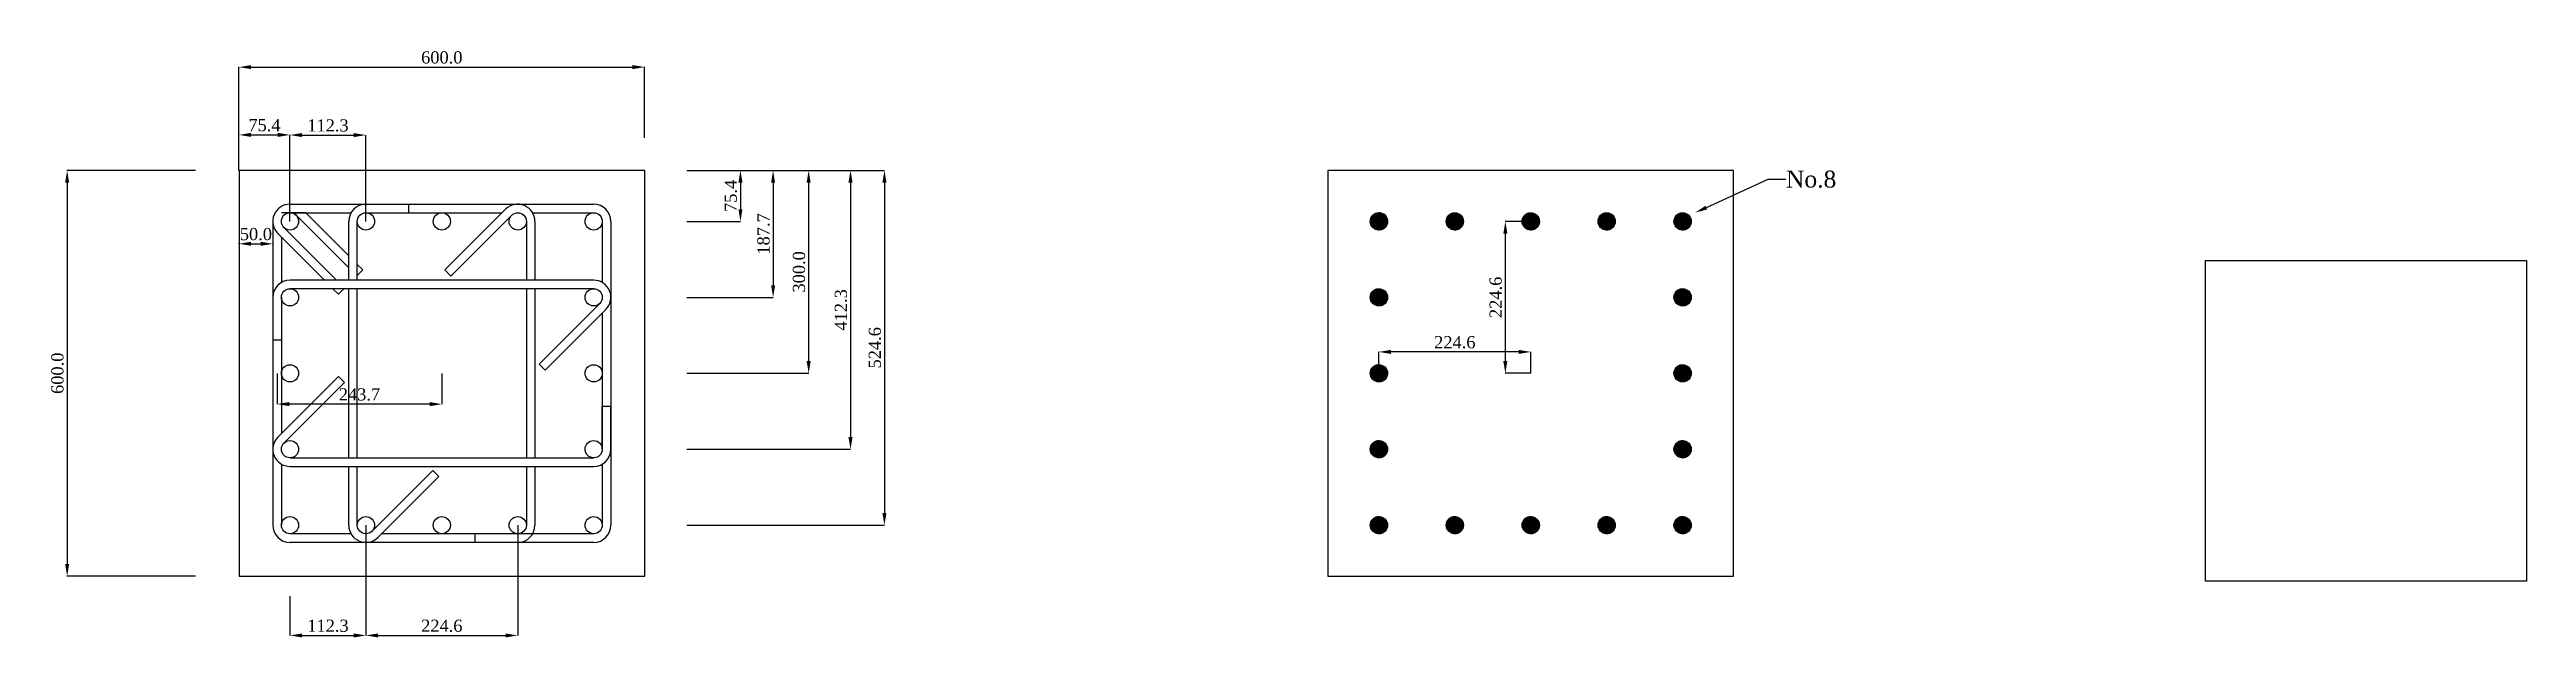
# Model space of a CAD drawing. Header units: inches. Extents: x 483 to 4147, y -391 to 479.
import ezdxf
from ezdxf import colors
from ezdxf.entities.mleader import LeaderData, LeaderLine
from ezdxf.math import Vec2, Vec3

# ---------------------------------------------------------------- set-up
doc = ezdxf.new("R2010")
doc.units = ezdxf.units.IN
doc.header["$MEASUREMENT"] = 0
doc.styles.get("Standard").update_dxf_attribs({"font": 'times.ttf'})
doc.dimstyles.get("Standard").update_dxf_attribs({"dimtxt": 18, "dimasz": 18, "dimexe": 0.18, "dimexo": 0.0625, "dimgap": 5, "dimtad": 1, "dimtoh": 1, "dimdec": 1, "dimzin": 0, "dimdsep": 46, "dimtxsty": 'Standard', "dimcen": 0.09, "dimadec": 0, "dimazin": 0, "dimtfac": 1, "dimtdec": 1, "dimtofl": 0, "dimtmove": 0, "dimatfit": 3, "dimfxl": 1, "dimtolj": 1, "dimtzin": 0, "dimarcsym": 0})

# ---------------------------------------------------------------- blocks, each defined once
blk = doc.blocks.new('*D0')
at = {"color": 0, "linetype": 'Continuous', "lineweight": -2, "transparency": 16777216}
for p, q in [((763.4, 348.3), (763.4, 453)), ((781.4, 452.8), (1345.4, 452.8)), ((1363.4, 348.3), (1363.4, 453))]:
    blk.add_line(p, q, dxfattribs=at)
at = {"color": 0, "linetype": 'Continuous', "transparency": 16777216}
for points in [[(781.4, 455.8), (781.4, 449.8), (763.4, 452.8)], [(1345.4, 455.8), (1345.4, 449.8), (1363.4, 452.8)]]:
    blk.add_solid(points, dxfattribs=at)
at = {"layer": 'Defpoints', "color": 0, "linetype": 'Continuous', "transparency": 16777216}
for p in [(1363.4, 452.8), (763.4, 348.3), (1363.4, 348.3)]:
    blk.add_point(p, dxfattribs=at)
at = {"color": 0, "linetype": 'Continuous', "transparency": 16777216, "insert": (1063.4, 467), "char_height": 18, "attachment_point": 5}
blk.add_mtext('\\A1;600.0', dxfattribs=at)
blk = doc.blocks.new('*D1')
at = {"color": 0, "linetype": 'Continuous', "lineweight": -2, "transparency": 16777216}
for p, q in [((699.1, 300), (509, 300)), ((509.2, 282), (509.2, -282)), ((699.1, -300), (509, -300))]:
    blk.add_line(p, q, dxfattribs=at)
at = {"color": 0, "linetype": 'Continuous', "transparency": 16777216}
for points in [[(506.2, 282), (512.2, 282), (509.2, 300)], [(506.2, -282), (512.2, -282), (509.2, -300)]]:
    blk.add_solid(points, dxfattribs=at)
at = {"layer": 'Defpoints', "color": 0, "linetype": 'Continuous', "transparency": 16777216}
for p in [(699.1, 300), (509.2, -300), (699.1, -300)]:
    blk.add_point(p, dxfattribs=at)
at = {"color": 0, "linetype": 'Continuous', "transparency": 16777216, "insert": (495, 0), "char_height": 18, "attachment_point": 5, "rotation": 90}
blk.add_mtext('\\A1;600.0', dxfattribs=at)
blk = doc.blocks.new('*D2')
at = {"color": 0, "linetype": 'Continuous', "lineweight": -2, "transparency": 16777216}
for p, q in [((763.4, 191.6), (763.4, 191.7)), ((781.4, 191.5), (795.4, 191.5)), ((813.4, 191.6), (813.4, 191.7))]:
    blk.add_line(p, q, dxfattribs=at)
at = {"color": 0, "linetype": 'Continuous', "transparency": 16777216}
for points in [[(781.4, 194.5), (781.4, 188.5), (763.4, 191.5)], [(795.4, 194.5), (795.4, 188.5), (813.4, 191.5)]]:
    blk.add_solid(points, dxfattribs=at)
at = {"layer": 'Defpoints', "color": 0, "linetype": 'Continuous', "transparency": 16777216}
for p in [(763.4, 191.5), (813.4, 191.5), (813.4, 191.5)]:
    blk.add_point(p, dxfattribs=at)
at = {"color": 0, "linetype": 'Continuous', "transparency": 16777216, "insert": (788.4, 205.7), "char_height": 18, "attachment_point": 5}
blk.add_mtext('\\A1;50.0', dxfattribs=at)
blk = doc.blocks.new('*D3')
at = {"color": 0, "linetype": 'Continuous', "lineweight": -2, "transparency": 16777216}
for p, q in [((838.8, 224.7), (838.8, 352.4)), ((856.8, 352.3), (933.1, 352.3)), ((951.1, 224.7), (951.1, 352.4))]:
    blk.add_line(p, q, dxfattribs=at)
at = {"color": 0, "linetype": 'Continuous', "transparency": 16777216}
for points in [[(856.8, 355.3), (856.8, 349.3), (838.8, 352.3)], [(933.1, 355.3), (933.1, 349.3), (951.1, 352.3)]]:
    blk.add_solid(points, dxfattribs=at)
at = {"layer": 'Defpoints', "color": 0, "linetype": 'Continuous', "transparency": 16777216}
for p in [(951.1, 352.3), (838.8, 224.6), (951.1, 224.6)]:
    blk.add_point(p, dxfattribs=at)
at = {"color": 0, "linetype": 'Continuous', "transparency": 16777216, "insert": (895, 366.4), "char_height": 18, "attachment_point": 5}
blk.add_mtext('\\A1;112.3', dxfattribs=at)
blk = doc.blocks.new('*D4')
at = {"color": 0, "linetype": 'Continuous', "lineweight": -2, "transparency": 16777216}
for p, q in [((1425.6, 300), (1505.2, 300)), ((1505.1, 282), (1505.1, 242.6)), ((1425.6, 224.6), (1505.2, 224.6))]:
    blk.add_line(p, q, dxfattribs=at)
at = {"color": 0, "linetype": 'Continuous', "transparency": 16777216}
for points in [[(1502.1, 282), (1508.1, 282), (1505.1, 300)], [(1502.1, 242.6), (1508.1, 242.6), (1505.1, 224.6)]]:
    blk.add_solid(points, dxfattribs=at)
at = {"layer": 'Defpoints', "color": 0, "linetype": 'Continuous', "transparency": 16777216}
for p in [(1425.5, 300), (1425.5, 224.6), (1505.1, 224.6)]:
    blk.add_point(p, dxfattribs=at)
at = {"color": 0, "linetype": 'Continuous', "transparency": 16777216, "insert": (1490.9, 262.3), "char_height": 18, "attachment_point": 5, "rotation": 90}
blk.add_mtext('\\A1;75.4', dxfattribs=at)
blk = doc.blocks.new('*D5')
at = {"color": 0, "linetype": 'Continuous', "lineweight": -2, "transparency": 16777216}
for p, q in [((1425.6, 300), (1553.6, 300)), ((1553.4, 282), (1553.4, 130.3)), ((1425.6, 112.3), (1553.6, 112.3))]:
    blk.add_line(p, q, dxfattribs=at)
at = {"color": 0, "linetype": 'Continuous', "transparency": 16777216}
for points in [[(1550.4, 282), (1556.4, 282), (1553.4, 300)], [(1550.4, 130.3), (1556.4, 130.3), (1553.4, 112.3)]]:
    blk.add_solid(points, dxfattribs=at)
at = {"layer": 'Defpoints', "color": 0, "linetype": 'Continuous', "transparency": 16777216}
for p in [(1425.5, 300), (1425.5, 112.3), (1553.4, 112.3)]:
    blk.add_point(p, dxfattribs=at)
at = {"color": 0, "linetype": 'Continuous', "transparency": 16777216, "insert": (1539.3, 206.1), "char_height": 18, "attachment_point": 5, "rotation": 90}
blk.add_mtext('\\A1;187.7', dxfattribs=at)
blk = doc.blocks.new('*D6')
at = {"color": 0, "linetype": 'Continuous', "lineweight": -2, "transparency": 16777216}
for p, q in [((1425.6, 300), (1606.2, 300)), ((1606, 282), (1606, 18)), ((1425.6, 0), (1606.2, 0))]:
    blk.add_line(p, q, dxfattribs=at)
at = {"color": 0, "linetype": 'Continuous', "transparency": 16777216}
for points in [[(1603, 282), (1609, 282), (1606, 300)], [(1603, 18), (1609, 18), (1606, 0)]]:
    blk.add_solid(points, dxfattribs=at)
at = {"layer": 'Defpoints', "color": 0, "linetype": 'Continuous', "transparency": 16777216}
for p in [(1425.5, 300), (1425.5, 0), (1606, 0)]:
    blk.add_point(p, dxfattribs=at)
at = {"color": 0, "linetype": 'Continuous', "transparency": 16777216, "insert": (1591.8, 150), "char_height": 18, "attachment_point": 5, "rotation": 90}
blk.add_mtext('\\A1;300.0', dxfattribs=at)
blk = doc.blocks.new('*D7')
at = {"color": 0, "linetype": 'Continuous', "lineweight": -2, "transparency": 16777216}
for p, q in [((1425.6, 300), (1668.1, 300)), ((1667.9, 282), (1667.9, -94.3)), ((1425.6, -112.3), (1668.1, -112.3))]:
    blk.add_line(p, q, dxfattribs=at)
at = {"color": 0, "linetype": 'Continuous', "transparency": 16777216}
for points in [[(1664.9, 282), (1670.9, 282), (1667.9, 300)], [(1664.9, -94.3), (1670.9, -94.3), (1667.9, -112.3)]]:
    blk.add_solid(points, dxfattribs=at)
at = {"layer": 'Defpoints', "color": 0, "linetype": 'Continuous', "transparency": 16777216}
for p in [(1425.5, 300), (1425.5, -112.3), (1667.9, -112.3)]:
    blk.add_point(p, dxfattribs=at)
at = {"color": 0, "linetype": 'Continuous', "transparency": 16777216, "insert": (1653.8, 93.8), "char_height": 18, "attachment_point": 5, "rotation": 90}
blk.add_mtext('\\A1;412.3', dxfattribs=at)
blk = doc.blocks.new('*D8')
at = {"color": 0, "linetype": 'Continuous', "lineweight": -2, "transparency": 16777216}
for p, q in [((1425.6, 300), (1718.3, 300)), ((1718.1, 282), (1718.1, -206.6)), ((1425.6, -224.6), (1718.3, -224.6))]:
    blk.add_line(p, q, dxfattribs=at)
at = {"color": 0, "linetype": 'Continuous', "transparency": 16777216}
for points in [[(1715.1, 282), (1721.1, 282), (1718.1, 300)], [(1715.1, -206.6), (1721.1, -206.6), (1718.1, -224.6)]]:
    blk.add_solid(points, dxfattribs=at)
at = {"layer": 'Defpoints', "color": 0, "linetype": 'Continuous', "transparency": 16777216}
for p in [(1425.5, 300), (1425.5, -224.6), (1718.1, -224.6)]:
    blk.add_point(p, dxfattribs=at)
at = {"color": 0, "linetype": 'Continuous', "transparency": 16777216, "insert": (1704, 37.7), "char_height": 18, "attachment_point": 5, "rotation": 90}
blk.add_mtext('\\A1;524.6', dxfattribs=at)
blk = doc.blocks.new('*D9')
at = {"color": 0, "linetype": 'Continuous', "lineweight": -2, "transparency": 16777216}
for p, q in [((2449.5, 0.1), (2449.5, 31.8)), ((2656.1, 31.6), (2467.5, 31.6)), ((2674.1, 0.1), (2674.1, 31.8))]:
    blk.add_line(p, q, dxfattribs=at)
at = {"color": 0, "linetype": 'Continuous', "transparency": 16777216}
for points in [[(2467.5, 34.6), (2467.5, 28.6), (2449.5, 31.6)], [(2656.1, 34.6), (2656.1, 28.6), (2674.1, 31.6)]]:
    blk.add_solid(points, dxfattribs=at)
at = {"layer": 'Defpoints', "color": 0, "linetype": 'Continuous', "transparency": 16777216}
for p in [(2449.5, 31.6), (2449.5, 0), (2674.1, 0)]:
    blk.add_point(p, dxfattribs=at)
at = {"color": 0, "linetype": 'Continuous', "transparency": 16777216, "insert": (2561.8, 45.8), "char_height": 18, "attachment_point": 5}
blk.add_mtext('\\A1;224.6', dxfattribs=at)
blk = doc.blocks.new('*D10')
at = {"color": 0, "linetype": 'Continuous', "lineweight": -2, "transparency": 16777216}
for p, q in [((2674, 224.6), (2636.3, 224.6)), ((2636.5, 18), (2636.5, 206.6)), ((2674, 0), (2636.3, 0))]:
    blk.add_line(p, q, dxfattribs=at)
at = {"color": 0, "linetype": 'Continuous', "transparency": 16777216}
for points in [[(2633.5, 206.6), (2639.5, 206.6), (2636.5, 224.6)], [(2633.5, 18), (2639.5, 18), (2636.5, 0)]]:
    blk.add_solid(points, dxfattribs=at)
at = {"layer": 'Defpoints', "color": 0, "linetype": 'Continuous', "transparency": 16777216}
for p in [(2636.5, 224.6), (2674.1, 224.6), (2674.1, 0)]:
    blk.add_point(p, dxfattribs=at)
at = {"color": 0, "linetype": 'Continuous', "transparency": 16777216, "insert": (2622.3, 112.3), "char_height": 18, "attachment_point": 5, "rotation": 90}
blk.add_mtext('\\A1;224.6', dxfattribs=at)
blk = doc.blocks.new('*D11')
at = {"color": 0, "linetype": 'Continuous', "lineweight": -2, "transparency": 16777216}
for p, q in [((763.4, 300.1), (763.4, 352.8)), ((781.4, 352.6), (820.8, 352.6)), ((838.8, 224.7), (838.8, 352.8))]:
    blk.add_line(p, q, dxfattribs=at)
at = {"color": 0, "linetype": 'Continuous', "transparency": 16777216}
for points in [[(781.4, 355.6), (781.4, 349.6), (763.4, 352.6)], [(820.8, 355.6), (820.8, 349.6), (838.8, 352.6)]]:
    blk.add_solid(points, dxfattribs=at)
at = {"layer": 'Defpoints', "color": 0, "linetype": 'Continuous', "transparency": 16777216}
for p in [(838.8, 352.6), (763.4, 300), (838.8, 224.6)]:
    blk.add_point(p, dxfattribs=at)
at = {"color": 0, "linetype": 'Continuous', "transparency": 16777216, "insert": (801.1, 366.8), "char_height": 18, "attachment_point": 5}
blk.add_mtext('\\A1;75.4', dxfattribs=at)
blk = doc.blocks.new('*D12')
at = {"color": 0, "linetype": 'Continuous', "lineweight": -2, "transparency": 16777216}
for p, q in [((838.8, -329.4), (838.8, -387.9)), ((951.1, -329.4), (951.1, -387.9)), ((856.8, -387.7), (933.1, -387.7))]:
    blk.add_line(p, q, dxfattribs=at)
at = {"color": 0, "linetype": 'Continuous', "transparency": 16777216}
for points in [[(856.8, -384.7), (856.8, -390.7), (838.8, -387.7)], [(933.1, -384.7), (933.1, -390.7), (951.1, -387.7)]]:
    blk.add_solid(points, dxfattribs=at)
at = {"layer": 'Defpoints', "color": 0, "linetype": 'Continuous', "transparency": 16777216}
for p in [(838.8, -329.3), (951.1, -329.3), (951.1, -387.7)]:
    blk.add_point(p, dxfattribs=at)
at = {"color": 0, "linetype": 'Continuous', "transparency": 16777216, "insert": (895, -373.5), "char_height": 18, "attachment_point": 5}
blk.add_mtext('\\A1;112.3', dxfattribs=at)
blk = doc.blocks.new('*D13')
at = {"color": 0, "linetype": 'Continuous', "lineweight": -2, "transparency": 16777216}
for p, q in [((951.1, -224.7), (951.1, -387.9)), ((1175.7, -224.7), (1175.7, -387.9)), ((969.1, -387.7), (1157.7, -387.7))]:
    blk.add_line(p, q, dxfattribs=at)
at = {"color": 0, "linetype": 'Continuous', "transparency": 16777216}
for points in [[(969.1, -384.7), (969.1, -390.7), (951.1, -387.7)], [(1157.7, -384.7), (1157.7, -390.7), (1175.7, -387.7)]]:
    blk.add_solid(points, dxfattribs=at)
at = {"layer": 'Defpoints', "color": 0, "linetype": 'Continuous', "transparency": 16777216}
for p in [(951.1, -224.6), (1175.7, -224.6), (1175.7, -387.7)]:
    blk.add_point(p, dxfattribs=at)
at = {"color": 0, "linetype": 'Continuous', "transparency": 16777216, "insert": (1063.4, -373.5), "char_height": 18, "attachment_point": 5}
blk.add_mtext('\\A1;224.6', dxfattribs=at)
blk = doc.blocks.new('*D14')
at = {"color": 0, "linetype": 'Continuous', "lineweight": -2, "transparency": 16777216}
for p, q in [((819.8, -0.1), (819.8, -45.8)), ((1063.4, -0.1), (1063.4, -45.8)), ((1045.4, -45.6), (837.8, -45.6))]:
    blk.add_line(p, q, dxfattribs=at)
at = {"color": 0, "linetype": 'Continuous', "transparency": 16777216}
for points in [[(837.8, -42.6), (837.8, -48.6), (819.8, -45.6)], [(1045.4, -42.6), (1045.4, -48.6), (1063.4, -45.6)]]:
    blk.add_solid(points, dxfattribs=at)
at = {"layer": 'Defpoints', "color": 0, "linetype": 'Continuous', "transparency": 16777216}
for p in [(819.8, 0), (1063.4, 0), (819.8, -45.6)]:
    blk.add_point(p, dxfattribs=at)
at = {"color": 0, "linetype": 'Continuous', "transparency": 16777216, "insert": (941.6, -31.4), "char_height": 18, "attachment_point": 5}
blk.add_mtext('\\A1;243.7', dxfattribs=at)

msp = doc.modelspace()

# ---------------------------------------------------------------- hatches: boundary and pattern name
at = {"linetype": 'Continuous'}
h = msp.add_hatch(dxfattribs=at)
h.set_pattern_fill('ANSI31', color=256)
h.set_pattern_definition([(45, (-1221.29238, -365.62409), (-0.0883883476, 0.0883883476), [])])
h.paths.add_polyline_path([(2436.75, 224.6, 1), (2462.23, 224.6, 1)])
h.paths.add_polyline_path([(2549.05, 224.6, 1), (2574.53, 224.6, 1)])
h.paths.add_polyline_path([(2686.83, 224.6, 1), (2661.35, 224.6, 1)])
h.paths.add_polyline_path([(2799.13, 224.6, 1), (2773.65, 224.6, 1)])
h.paths.add_polyline_path([(2911.43, 224.6, 1), (2885.95, 224.6, 1)])
h.paths.add_polyline_path([(2911.43, 112.3, 1), (2885.95, 112.3, 1)])
h.paths.add_polyline_path([(2885.95, 0, 1), (2911.43, 0, 1)])
h.paths.add_polyline_path([(2911.43, -112.3, 1), (2885.95, -112.3, 1)])
h.paths.add_polyline_path([(2885.95, -224.6, 1), (2911.43, -224.6, 1)])
h.paths.add_polyline_path([(2773.65, -224.6, 1), (2799.13, -224.6, 1)])
h.paths.add_polyline_path([(2686.83, -224.6, 1), (2661.35, -224.6, 1)])
h.paths.add_polyline_path([(2549.05, -224.6, 1), (2574.53, -224.6, 1)])
h.paths.add_polyline_path([(2462.23, -224.6, 1), (2436.75, -224.6, 1)])
h.paths.add_polyline_path([(2436.75, -112.3, 1), (2462.23, -112.3, 1)])
h.paths.add_polyline_path([(2462.23, 0, 1), (2436.75, 0, 1)])
h.paths.add_polyline_path([(2436.75, 112.3, 1), (2462.23, 112.3, 1)])

# ---------------------------------------------------------------- linework, layer by layer
for p, q in [((813.41, 224.6), (813.41, -224.6)), ((838.85, 237.34), (826.11, 237.34)), ((838.85, 250.04), (1288.05, 250.04)), ((838.85, 237.34), (929.13, 237.34)), ((862.08, 237.34), (838.85, 237.34)), ((847.85, 233.61), (925.71, 155.75)), ((862.08, 237.34), (925.71, 173.71)), ((925.71, 137.74), (925.71, 224.6)), ((938.41, 137.74), (938.41, 224.6)), ((951.15, 250.04), (1014.65, 250.04)), ((951.15, 237.34), (1014.65, 237.34)), ((951.15, 237.34), (1152.51, 237.34)), ((1014.65, 237.34), (1014.65, 250.04)), ((1157.76, 242.59), (1067.96, 152.78)), ((1166.74, 233.61), (1076.94, 143.8)), ((1188.48, 224.6), (1188.48, 137.74)), ((1197.76, 237.34), (1288.05, 237.34)), ((1201.18, 224.6), (1201.18, 137.74)), ((1300.78, 224.6), (1300.78, 134.32)), ((1313.48, 224.6), (1313.48, -224.6)), ((820.86, 206.61), (889.74, 137.74)), ((826.11, 201.36), (826.11, 134.32)), ((829.84, 215.59), (907.7, 137.74)), ((938.41, 161.01), (946.64, 152.78)), ((938.41, 144.56), (946.64, 152.78)), ((1067.96, 152.78), (1076.94, 143.8)), ((813.41, 112.3), (813.41, 48.8)), ((826.11, 112.3), (826.11, 48.8)), ((826.11, 112.3), (826.11, -89.06)), ((1288.05, 137.74), (838.85, 137.74)), ((1288.05, 125.04), (838.85, 125.04)), ((902.44, 125.04), (910.66, 116.81)), ((919.64, 125.79), (910.66, 116.81)), ((925.71, -125.04), (925.71, 125.04)), ((938.41, -125.04), (938.41, 125.04)), ((1188.48, 125.04), (1188.48, -125.04)), ((1201.18, 125.04), (1201.18, -125.04)), ((1300.78, 112.33), (1300.78, 112.27)), ((2911.43, 112.33), (2911.43, 112.27)), ((1297.05, 103.29), (1207.25, 13.49)), ((1306.03, 94.31), (1216.23, 4.51)), ((1300.78, 89.06), (1300.78, -112.33)), ((826.11, 48.8), (813.41, 48.8)), ((1216.23, 4.51), (1207.25, 13.49)), ((820.86, -94.31), (910.66, -4.51)), ((829.84, -103.29), (919.64, -13.49)), ((910.66, -4.51), (919.64, -13.49)), ((1300.78, -112.3), (1300.78, -48.8)), ((1300.78, -48.8), (1313.48, -48.8)), ((1313.48, -112.3), (1313.48, -48.8)), ((826.11, -134.32), (826.11, -224.6)), ((838.85, -125.04), (1288.05, -125.04)), ((838.85, -137.74), (1288.05, -137.74)), ((925.71, -224.6), (925.71, -137.74)), ((938.41, -224.6), (938.41, -137.74)), ((960.15, -233.61), (1049.96, -143.8)), ((1058.94, -152.78), (1049.96, -143.8)), ((1188.48, -137.74), (1188.48, -224.6)), ((1201.18, -137.74), (1201.18, -224.6)), ((1300.78, -134.32), (1300.78, -224.6)), ((969.13, -242.59), (1058.94, -152.78)), ((929.13, -237.34), (838.85, -237.34)), ((1288.05, -250.04), (838.85, -250.04)), ((1288.05, -237.34), (974.38, -237.34)), ((1175.75, -237.34), (1112.25, -237.34)), ((1112.25, -237.34), (1112.25, -250.04)), ((1175.75, -250.04), (1112.25, -250.04))]:
    msp.add_line(p, q, dxfattribs=at)
for points in [[(763.45, -300), (1363.45, -300), (1363.45, 300), (763.45, 300)], [(2374.09, -300), (2974.09, -300), (2974.09, 300), (2374.09, 300)]]:
    msp.add_lwpolyline(points, close=True)
msp.add_lwpolyline([(3672.18, 167), (4146.85, 167), (4146.85, -307.67), (3672.18, -307.67)], close=True, dxfattribs=at)
for centre in [(838.85, 224.6), (951.15, 224.6), (1063.45, 224.6), (1175.75, 224.6), (1288.05, 224.6), (2449.49, 224.6), (2561.79, 224.6), (2674.09, 224.6), (2786.39, 224.6), (2898.69, 224.6), (838.85, 112.3), (1288.05, 112.3), (2449.49, 112.3), (2898.69, 112.3), (838.85, 0), (1288.05, 0), (2449.49, 0), (2898.69, 0), (838.85, -112.3), (1288.05, -112.3), (2449.49, -112.3), (2898.69, -112.3), (838.85, -224.6), (951.15, -224.6), (1063.45, -224.6), (1175.75, -224.6), (1288.05, -224.6), (2449.49, -224.6), (2561.79, -224.6), (2674.09, -224.6), (2786.39, -224.6), (2898.69, -224.6)]:
    msp.add_circle(centre, 12.74)
for centre, start, end in [((838.85, 224.6), 90, 225), ((951.15, 224.6), 90, 180), ((1175.75, 224.6), 0, 135), ((1288.05, 224.6), 0, 90), ((838.85, 112.3), 90, 180), ((1288.05, 112.3), 315, 90), ((838.85, -112.3), 135, 270), ((1288.05, -112.3), 270, 0), ((838.85, -224.6), 180, 270), ((951.15, -224.6), 180, 315), ((1175.75, -224.6), 270, 0), ((1288.05, -224.6), 270, 0)]:
    msp.add_arc(centre, 25.44, start, end, dxfattribs=at)
for centre in [(838.85, 224.6), (2449.49, 224.6)]:
    msp.add_arc(centre, 12.74, 45, 90)

# ---------------------------------------------------------------- dimensions: what is measured, and where the dimension line sits
for base, p1, p2, picture, middle in [((1363.45, 452.79), (763.45, 348.29), (1363.45, 348.29), '*D0', (1063.45, 466.97)), ((838.85, 352.64), (763.45, 300), (838.85, 224.6), '*D11', (801.15, 366.82)), ((2449.49, 31.62), (2674.09, 0), (2449.49, 0), '*D9', (2561.79, 45.8)), ((819.76, -45.57), (1063.45, 0), (819.76, 0), '*D14', (941.6, -31.39)), ((1175.75, -387.68), (951.15, -224.6), (1175.75, -224.6), '*D13', (1063.45, -373.5)), ((951.15, -387.68), (838.85, -329.29), (951.15, -329.29), '*D12', (895, -373.5))]:
    dim = msp.add_linear_dim(base=base, p1=p1, p2=p2, dimstyle='Standard', dxfattribs=at)
    dim.commit()
    dim.dimension.update_dxf_attribs({"geometry": picture, "text_midpoint": middle})
for base, p1, p2, picture, middle in [((951.15, 352.26), (838.85, 224.6), (951.15, 224.6), '*D3', (895, 352.26)), ((813.41, 191.52), (763.45, 191.52), (813.41, 191.52), '*D2', (788.43, 191.52))]:
    dim = msp.add_linear_dim(base=base, p1=p1, p2=p2, dimstyle='Standard', dxfattribs=at)
    dim.commit()
    dim.dimension.update_dxf_attribs({"geometry": picture, "text_midpoint": middle, "dimtype": 160})
for base, p1, p2, picture, middle in [((509.17, -300), (699.14, 300), (699.14, -300), '*D1', (494.99, 0)), ((1505.05, 224.6), (1425.51, 300), (1425.51, 224.6), '*D4', (1490.87, 262.3)), ((1553.44, 112.3), (1425.51, 300), (1425.51, 112.3), '*D5', (1539.26, 206.15)), ((1606.02, 0), (1425.51, 300), (1425.51, 0), '*D6', (1591.83, 150)), ((1667.94, -112.3), (1425.51, 300), (1425.51, -112.3), '*D7', (1653.76, 93.85)), ((1718.14, -224.6), (1425.51, 300), (1425.51, -224.6), '*D8', (1703.96, 37.7)), ((2636.46, 224.6), (2674.09, 0), (2674.09, 224.6), '*D10', (2622.28, 112.3))]:
    dim = msp.add_linear_dim(base=base, p1=p1, p2=p2, angle=90, dimstyle='Standard', dxfattribs=at)
    dim.commit()
    dim.dimension.update_dxf_attribs({"geometry": picture, "text_midpoint": middle})

# ---------------------------------------------------------------- leaders
ml = msp.add_multileader_mtext('Standard', dxfattribs=at)
ml.set_content('No.8', color=256)
ml.set_leader_properties()
ml.build(insert=Vec2(0, 0))
ml.multileader.update_dxf_attribs({"text_right_attachment_type": 6, "dogleg_length": 0.36, "arrow_head_size": 18})
ctx = ml.context
ctx.base_point, ctx.char_height, ctx.arrow_head_size, ctx.landing_gap_size, ctx.plane_origin = Vec3(3051.49, 286.9), 25, 18, 0.09, Vec3(2898.69, 112.3)
ctx.right_attachment = 6
notes = []
notes.append((ctx, [(0, (1, 1, 0), (3025.14, 286.9), (1, 0), 26.35, [(0, [(2917.47, 237.6)], 0, [])])]))
ctx.mtext.insert, ctx.mtext.width, ctx.mtext.flow_direction = Vec3(3051.58, 299.65), 130.4483, 5
for ctx, leaders in notes:
    for number, flags, end, landing, length, lines in leaders:
        leader = LeaderData()
        leader.index, (leader.has_last_leader_line, leader.has_dogleg_vector, leader.attachment_direction) = number, flags
        leader.last_leader_point, leader.dogleg_vector, leader.dogleg_length = Vec3(end), Vec3(landing), length
        for number, points, colour, breaks in lines:
            line = LeaderLine()
            line.index, line.vertices, line.color, line.breaks = number, Vec3.list(points), colors.encode_raw_color(colour), breaks
            leader.lines.append(line)
        ctx.leaders.append(leader)

doc.saveas('drawing.dxf')
